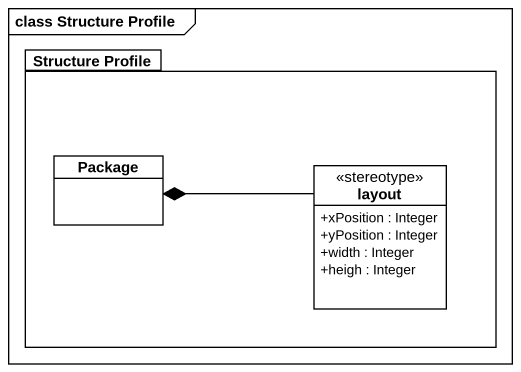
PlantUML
@startuml
mainframe class Structure Profile
hide circle
hide empty members
skinparam classAttributeIconSize 0
package "Structure Profile" as Structure_Profile {
  class "Package" as Package_
  class layout <<stereotype>> {
    +xPosition : Integer
    +yPosition : Integer
    +width : Integer
    +heigh : Integer
  }
}
layout -left-* Package_
@enduml
